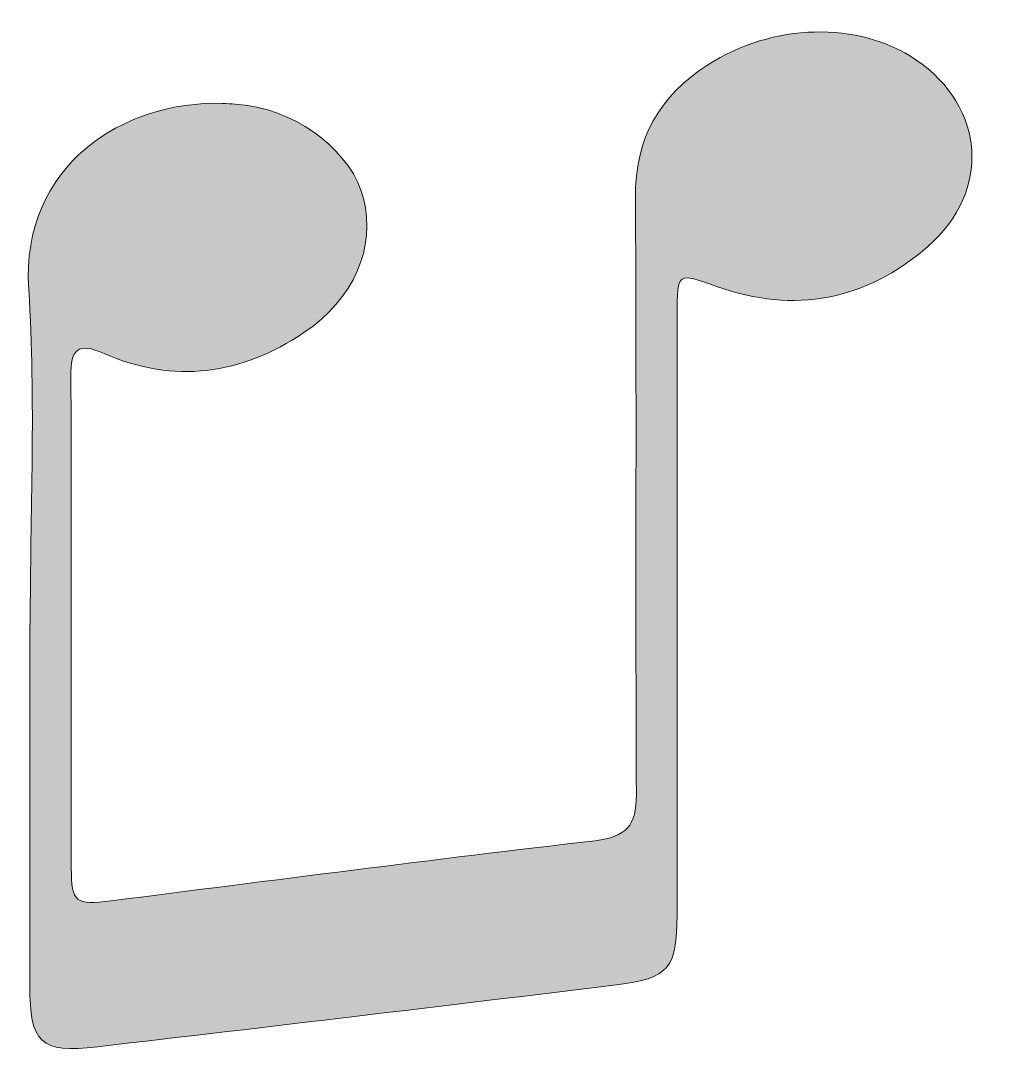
# Model space of a CAD drawing. Header units: inches. Extents: x 37.7 to 62.4, y -63.2 to -36.9.
import ezdxf

# ---------------------------------------------------------------- set-up
doc = ezdxf.new("R2010")
doc.units = ezdxf.units.IN
doc.header["$MEASUREMENT"] = 0
doc.layers.add('Layer 1', color=7, linetype='Continuous')

msp = doc.modelspace()

# ---------------------------------------------------------------- hatches: boundary and pattern name
at = {"layer": 'Layer 1', "true_color": 0x231f20}
h = msp.add_hatch(color=250, dxfattribs=at)
edge = h.paths.add_edge_path()
edge.add_spline(control_points=[(37.945, -52.253), (37.945, -49.412), (38.09, -46.562), (37.907, -43.733), (37.702, -40.576), (40.315, -38.929), (42.836, -39.003), (43.051, -39.01), (43.267, -39.03), (43.482, -39.06), (44.849, -39.252), (46.137, -40.287), (46.42, -41.42), (46.731, -42.666), (46.186, -43.966), (44.906, -44.831), (43.319, -45.904), (41.604, -46.143), (39.821, -45.363), (39.142, -45.066), (38.977, -45.254), (38.98, -45.941), (38.997, -50.108), (38.986, -54.273), (38.99, -58.441), (38.991, -59.331), (39.098, -59.396), (40, -59.28), (44.102, -58.76), (48.202, -58.227), (52.308, -57.75), (53.103, -57.658), (53.361, -57.364), (53.357, -56.58), (53.332, -51.521), (53.365, -46.462), (53.333, -41.402), (53.323, -39.897), (53.936, -38.818), (55.174, -38.022), (56.822, -36.964), (59.001, -36.899), (60.466, -37.893), (62.229, -39.089), (62.383, -41.235), (60.769, -42.642), (59.189, -44.018), (57.379, -44.362), (55.397, -43.656), (54.392, -43.297), (54.395, -43.28), (54.395, -44.379), (54.393, -49.465), (54.395, -54.551), (54.393, -59.638), (54.393, -60.986), (54.181, -61.254), (52.855, -61.417), (48.456, -61.952), (44.056, -62.481), (39.655, -62.989), (38.188, -63.158), (37.936, -62.903), (37.936, -61.425), (37.935, -58.367), (37.935, -55.31), (37.935, -52.253), (37.938, -52.253), (37.942, -52.253), (37.945, -52.253)], knot_values=[0, 0, 0, 0, 1, 1, 1, 2, 2, 2, 3, 3, 3, 4, 4, 4, 5, 5, 5, 6, 6, 6, 7, 7, 7, 8, 8, 8, 9, 9, 9, 10, 10, 10, 11, 11, 11, 12, 12, 12, 13, 13, 13, 14, 14, 14, 15, 15, 15, 16, 16, 16, 17, 17, 17, 18, 18, 18, 19, 19, 19, 20, 20, 20, 21, 21, 21, 22, 22, 22, 23, 23, 23, 23], degree=3, periodic=1)

# ---------------------------------------------------------------- linework, layer by layer
at = {"layer": 'Layer 1', "lineweight": 0}
msp.add_open_spline([(37.945, -52.253), (37.945, -49.412), (38.09, -46.562), (37.907, -43.733), (37.702, -40.576), (40.315, -38.929), (42.836, -39.003), (43.051, -39.01), (43.267, -39.03), (43.482, -39.06), (44.849, -39.252), (46.137, -40.287), (46.42, -41.42), (46.731, -42.666), (46.186, -43.966), (44.906, -44.831), (43.319, -45.904), (41.604, -46.143), (39.821, -45.363), (39.142, -45.066), (38.977, -45.254), (38.98, -45.941), (38.997, -50.108), (38.986, -54.273), (38.99, -58.441), (38.991, -59.331), (39.098, -59.396), (40, -59.28), (44.102, -58.76), (48.202, -58.227), (52.308, -57.75), (53.103, -57.658), (53.361, -57.364), (53.357, -56.58), (53.332, -51.521), (53.365, -46.462), (53.333, -41.402), (53.323, -39.897), (53.936, -38.818), (55.174, -38.022), (56.822, -36.964), (59.001, -36.899), (60.466, -37.893), (62.229, -39.089), (62.383, -41.235), (60.769, -42.642), (59.189, -44.018), (57.379, -44.362), (55.397, -43.656), (54.392, -43.297), (54.395, -43.28), (54.395, -44.379), (54.393, -49.465), (54.395, -54.551), (54.393, -59.638), (54.393, -60.986), (54.181, -61.254), (52.855, -61.417), (48.456, -61.952), (44.056, -62.481), (39.655, -62.989), (38.188, -63.158), (37.936, -62.903), (37.936, -61.425), (37.935, -58.367), (37.935, -55.31), (37.935, -52.253), (37.938, -52.253), (37.942, -52.253), (37.945, -52.253)], degree=3, knots=[0, 0, 0, 0, 1, 1, 1, 2, 2, 2, 3, 3, 3, 4, 4, 4, 5, 5, 5, 6, 6, 6, 7, 7, 7, 8, 8, 8, 9, 9, 9, 10, 10, 10, 11, 11, 11, 12, 12, 12, 13, 13, 13, 14, 14, 14, 15, 15, 15, 16, 16, 16, 17, 17, 17, 18, 18, 18, 19, 19, 19, 20, 20, 20, 21, 21, 21, 22, 22, 22, 23, 23, 23, 23], dxfattribs=at)

doc.saveas('drawing.dxf')
